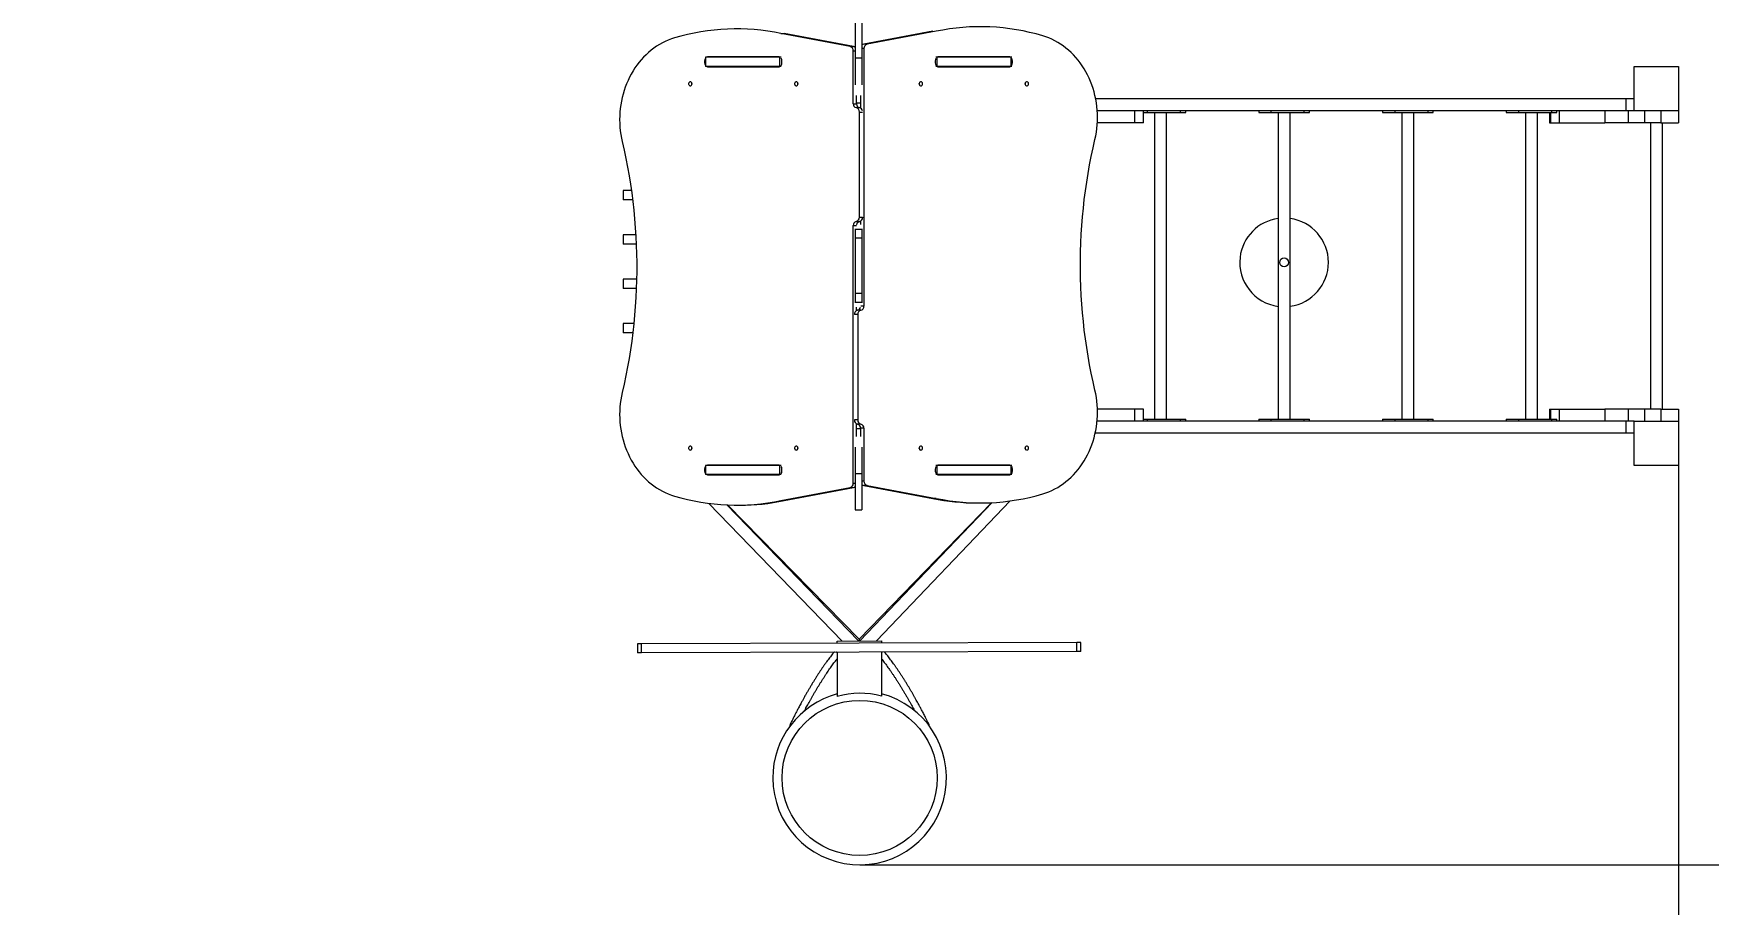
# Model space of a CAD drawing. Header units: millimetres. Extents: x -5136 to 7768, y -7241 to 6389.
# Drawn here: x 1003 to 4782, y -3226 to -1260 of the extents above; entities that cross this region are included whole.
import ezdxf

# ---------------------------------------------------------------- set-up
doc = ezdxf.new("R2010")
doc.units = ezdxf.units.MM
for name, color, linetype in [('DiKom', 7, 'Continuous'), ('DIKOM_ЗОНА', 80, 'Continuous'), ('DIKOM_ОБЪЕКТ', 7, 'Continuous'), ('DIKOM_РАЗМЕР_ЗОНА', 7, 'Continuous'), ('DIKOM_РАЗМЕР_ОБЪЕКТА', 7, 'Continuous')]:
    doc.layers.add(name, color=color, linetype=linetype)
doc.styles.add('style1', font='arial.ttf', dxfattribs={"width": 0.8})
doc.dimstyles.new('1-50', dxfattribs={"dimtxt": 300, "dimasz": 200, "dimexe": 100, "dimexo": 0, "dimgap": 100, "dimtad": 1, "dimtxsty": 'style1', "dimcen": 200, "dimclrd": 7, "dimclre": 7, "dimclrt": 7, "dimadec": 1, "dimazin": 2, "dimtfac": 1, "dimtmove": 0, "dimatfit": 2, "dimfxl": 0, "dimlwd": 25, "dimlwe": 18, "dimarcsym": 0})

# ---------------------------------------------------------------- blocks, each defined once
blk = doc.blocks.new('*D10')
at = {"layer": 'Defpoints', "color": 0, "transparency": 16777216}
for p in [(-81.5, 4889.5), (2866.8, -3136.1), (6000.7, -3136.1)]:
    blk.add_point(p, dxfattribs=at)
at = {"layer": 'DiKom', "color": 7, "lineweight": 18, "transparency": 16777216}
for p, q in [((-81.5, 4889.5), (6100.7, 4889.5)), ((2866.8, -3136.1), (6100.7, -3136.1))]:
    blk.add_line(p, q, dxfattribs=at)
at = {"layer": 'DiKom', "color": 7, "lineweight": 25, "transparency": 16777216}
blk.add_line((6000.7, 4689.5), (6000.7, -2936.1), dxfattribs=at)
at = {"layer": 'DiKom', "color": 7, "transparency": 16777216}
for points in [[(5967.4, 4689.5), (6034.1, 4689.5), (6000.7, 4889.5)], [(5967.4, -2936.1), (6034.1, -2936.1), (6000.7, -3136.1)]]:
    blk.add_solid(points, dxfattribs=at)
at = {"layer": 'DiKom', "color": 7, "transparency": 16777216, "insert": (5747.6, 1729.6), "char_height": 300, "attachment_point": 5, "rotation": 90, "style": 'style1'}
blk.add_mtext('8000', dxfattribs=at)
blk = doc.blocks.new('*D11')
at = {"layer": 'Defpoints', "color": 0, "transparency": 16777216}
for p in [(-3635.9, 3225.1), (4714.3, -2234.9), (4714.3, -5855.6)]:
    blk.add_point(p, dxfattribs=at)
at = {"layer": 'DIKOM_РАЗМЕР_ОБЪЕКТА', "color": 7, "lineweight": 18, "transparency": 16777216}
for p, q in [((-3635.9, 3225.1), (-3635.9, -5955.6)), ((4714.3, -2234.9), (4714.3, -5955.6))]:
    blk.add_line(p, q, dxfattribs=at)
at = {"layer": 'DIKOM_РАЗМЕР_ОБЪЕКТА', "color": 7, "lineweight": 25, "transparency": 16777216}
blk.add_line((-3435.9, -5855.6), (4514.3, -5855.6), dxfattribs=at)
at = {"layer": 'DIKOM_РАЗМЕР_ОБЪЕКТА', "color": 7, "transparency": 16777216}
for points in [[(-3435.9, -5822.2), (-3435.9, -5888.9), (-3635.9, -5855.6)], [(4514.3, -5822.2), (4514.3, -5888.9), (4714.3, -5855.6)]]:
    blk.add_solid(points, dxfattribs=at)
at = {"layer": 'DIKOM_РАЗМЕР_ОБЪЕКТА', "color": 7, "transparency": 16777216, "insert": (351, -5602.3), "char_height": 300, "attachment_point": 5, "style": 'style1'}
blk.add_mtext('8350', dxfattribs=at)
blk = doc.blocks.new('*D12')
at = {"layer": 'Defpoints', "color": 0, "transparency": 16777216}
for p in [(-65.5, 6388.8), (-123.5, -5013.5), (7668.1, -5013.5)]:
    blk.add_point(p, dxfattribs=at)
at = {"layer": 'DIKOM_РАЗМЕР_ЗОНА', "color": 7, "lineweight": 18, "transparency": 16777216}
for p, q in [((-65.5, 6388.8), (7768.1, 6388.8)), ((-123.5, -5013.5), (7768.1, -5013.5))]:
    blk.add_line(p, q, dxfattribs=at)
at = {"layer": 'DIKOM_РАЗМЕР_ЗОНА', "color": 7, "lineweight": 25, "transparency": 16777216}
blk.add_line((7668.1, 6188.8), (7668.1, -4813.5), dxfattribs=at)
at = {"layer": 'DIKOM_РАЗМЕР_ЗОНА', "color": 7, "transparency": 16777216}
for points in [[(7634.7, 6188.8), (7701.4, 6188.8), (7668.1, 6388.8)], [(7634.7, -4813.5), (7701.4, -4813.5), (7668.1, -5013.5)]]:
    blk.add_solid(points, dxfattribs=at)
at = {"layer": 'DIKOM_РАЗМЕР_ЗОНА', "color": 7, "transparency": 16777216, "insert": (7414.9, 1332.3), "char_height": 300, "attachment_point": 5, "rotation": 90, "style": 'style1'}
blk.add_mtext('11400', dxfattribs=at)
blk = doc.blocks.new('*D13')
at = {"layer": 'Defpoints', "color": 0, "transparency": 16777216}
for p in [(-5135.9, 3339.1), (6199.1, -1534.9), (6199.1, -7141)]:
    blk.add_point(p, dxfattribs=at)
at = {"layer": 'DIKOM_РАЗМЕР_ОБЪЕКТА', "color": 7, "lineweight": 18, "transparency": 16777216}
for p, q in [((-5135.9, 3339.1), (-5135.9, -7241)), ((6199.1, -1534.9), (6199.1, -7241))]:
    blk.add_line(p, q, dxfattribs=at)
at = {"layer": 'DIKOM_РАЗМЕР_ОБЪЕКТА', "color": 7, "lineweight": 25, "transparency": 16777216}
blk.add_line((-4935.9, -7141), (5999.1, -7141), dxfattribs=at)
at = {"layer": 'DIKOM_РАЗМЕР_ОБЪЕКТА', "color": 7, "transparency": 16777216}
for points in [[(-4935.9, -7107.7), (-4935.9, -7174.3), (-5135.9, -7141)], [(5999.1, -7107.7), (5999.1, -7174.3), (6199.1, -7141)]]:
    blk.add_solid(points, dxfattribs=at)
at = {"layer": 'DIKOM_РАЗМЕР_ОБЪЕКТА', "color": 7, "transparency": 16777216, "insert": (1341, -6887.7), "char_height": 300, "attachment_point": 5, "style": 'style1'}
blk.add_mtext('11350', dxfattribs=at)

msp = doc.modelspace()

# ---------------------------------------------------------------- linework, layer by layer
at = {"layer": 'DIKOM_ЗОНА', "color": 3, "lineweight": 15}
msp.add_lwpolyline([(-4531.344, 1643.599, -0.29957505), (-3926.767, 725.1), (-3926.767, -898.155, 0.35718554), (-2722.638, -2368.686, -0.35718554), (-1919.885, -3349.04), (-1919.885, -3511.949, 0.41272563), (-427.509, -5011.929), (1525.411, -5021.856, 0.16147487), (2123.904, -4826.769, -0.17554559), (2777.089, -4633.457, 0.23878514), (4020.729, -4094.438, -0.21350644), (4753.675, -3733.966, 0.40359769), (6199.116, -2234.958), (6199.116, -834.9, 0.30440132), (5578.229, 90.451, -0.3034451), (4957.347, 1012.3), (4955.43, 1559.977, 0.26730996), (4203.99, 2854.599, -0.25722998)], format="xyb", dxfattribs=at)
at = {"layer": 'DIKOM_ОБЪЕКТ', "color": 7, "linetype": 'Continuous', "lineweight": 15}
for p, q in [((2856.82, -1234.627), (2856.82, -1315.802)), ((2871.82, -1234.627), (2871.82, -1315.802)), ((2845.032, -1289.685), (2689.256, -1260.393)), ((2689.256, -1260.393), (2696.756, -1260.393)), ((2852.532, -1289.685), (2696.756, -1260.393)), ((3031.875, -1255.433), (2876.097, -1284.726)), ((2883.597, -1284.726), (2876.097, -1284.726)), ((3039.375, -1255.433), (2883.597, -1284.726)), ((2516.957, -1322.15), (2516.957, -1326.65)), ((2516.957, -1322.15), (2518.809, -1322.15)), ((2518.809, -1316.81), (2518.809, -1331.989)), ((2519.921, -1313.9), (2518.851, -1313.9)), ((2519.921, -1334.9), (2519.921, -1313.9)), ((2686.313, -1313.9), (2519.921, -1313.9)), ((2683.667, -1313.15), (2524.751, -1313.15)), ((2535.314, -1313.15), (2535.314, -1313.9)), ((2541.314, -1313.15), (2541.314, -1313.9)), ((2686.313, -1334.9), (2686.313, -1313.9)), ((2689.567, -1313.9), (2686.313, -1313.9)), ((2691.461, -1326.65), (2691.461, -1322.15)), ((2845.032, -1289.685), (2852.532, -1289.685)), ((2852.3, -1418.781), (2852.3, -1299.555)), ((2852.3, -1299.555), (2856.82, -1299.555)), ((2871.82, -1315.802), (2856.82, -1315.802)), ((2856.82, -1315.802), (2856.82, -1376.199)), ((2876.329, -1294.596), (2871.82, -1294.596)), ((2871.82, -1315.802), (2871.82, -1376.119)), ((2876.329, -1294.596), (2876.331, -1876.056)), ((3037.17, -1322.15), (3037.17, -1326.65)), ((3041.975, -1313.9), (3038.92, -1313.9)), ((3041.975, -1334.9), (3041.975, -1313.9)), ((3208.707, -1313.9), (3041.975, -1313.9)), ((3203.88, -1313.15), (3044.964, -1313.15)), ((3187.314, -1313.15), (3187.314, -1313.9)), ((3193.314, -1313.9), (3193.314, -1313.15)), ((3208.707, -1334.9), (3208.707, -1313.9)), ((3209.776, -1313.9), (3208.707, -1313.9)), ((3209.819, -1331.989), (3209.819, -1316.81)), ((3211.674, -1322.15), (3209.819, -1322.15)), ((3211.674, -1326.65), (3211.674, -1322.15)), ((2516.957, -1326.65), (2518.809, -1326.65)), ((2519.921, -1334.9), (2518.851, -1334.9)), ((2686.313, -1334.9), (2519.921, -1334.9)), ((2524.751, -1335.65), (2683.667, -1335.65)), ((2535.314, -1334.9), (2535.314, -1335.65)), ((2689.567, -1334.9), (2686.313, -1334.9)), ((3041.975, -1334.9), (3038.92, -1334.9)), ((3208.707, -1334.9), (3041.975, -1334.9)), ((3044.964, -1335.65), (3203.88, -1335.65)), ((3193.314, -1335.65), (3193.314, -1334.9)), ((3209.776, -1334.9), (3208.707, -1334.9)), ((3211.674, -1326.65), (3209.819, -1326.65)), ((4614.314, -1434.9), (4614.314, -1334.9)), ((4614.314, -1334.9), (4714.314, -1334.9)), ((4714.314, -1334.9), (4714.314, -1434.9)), ((2852.3, -1418.781), (2859.8, -1418.781)), ((2858.864, -1427.668), (2866.364, -1427.668)), ((2859.8, -1418.781), (2859.8, -1400.092)), ((2868.829, -1417.6), (2859.8, -1417.6)), ((2868.829, -1400.04), (2868.829, -1428.575)), ((4595.316, -1407.9), (3399.334, -1407.9)), ((3487.839, -1434.9), (3402.851, -1434.9)), ((4595.316, -1434.9), (3402.851, -1434.9)), ((3487.839, -1461.9), (3487.839, -1434.9)), ((3506.837, -1461.9), (3506.837, -1434.9)), ((3515.723, -1434.9), (3515.723, -1438.9)), ((3590.149, -1434.9), (3590.149, -1438.9)), ((3602.814, -1438.9), (3602.814, -1434.9)), ((3767.485, -1434.9), (3767.485, -1438.9)), ((3794.82, -1434.9), (3794.82, -1438.9)), ((3869.246, -1434.9), (3869.246, -1438.9)), ((3881.911, -1438.9), (3881.911, -1434.9)), ((4046.582, -1434.9), (4046.582, -1438.9)), ((4073.917, -1434.9), (4073.917, -1438.9)), ((4148.342, -1434.9), (4148.342, -1438.9)), ((4161.008, -1438.9), (4161.008, -1434.9)), ((4325.679, -1434.9), (4325.679, -1438.9)), ((4353.013, -1434.9), (4353.013, -1438.9)), ((4427.439, -1434.9), (4427.439, -1438.9)), ((4440.104, -1438.9), (4440.104, -1434.9)), ((4445.22, -1434.9), (4445.22, -1461.9)), ((4548.401, -1434.9), (4548.401, -1461.9)), ((4600.744, -1434.9), (4548.401, -1434.9)), ((4595.316, -1407.9), (4595.316, -1434.9)), ((4614.314, -1407.9), (4595.316, -1407.9)), ((4600.744, -1434.9), (4600.744, -1461.9)), ((4614.314, -1434.9), (4600.744, -1434.9)), ((4714.314, -1434.9), (4614.314, -1434.9)), ((4637.418, -1434.9), (4637.418, -1461.9)), ((4674.314, -1434.9), (4674.314, -1461.9)), ((4714.314, -1434.9), (4714.314, -1461.9)), ((2866.157, -1674.981), (2866.157, -1437.542)), ((2866.157, -1437.542), (2873.55, -1437.542)), ((3487.839, -1461.9), (3402.998, -1461.9)), ((3506.837, -1461.9), (3487.839, -1461.9)), ((3506.837, -1438.9), (3515.723, -1438.9)), ((3515.723, -1438.9), (3590.149, -1438.9)), ((3532.101, -1438.9), (3532.101, -2130.9)), ((3559.101, -2130.9), (3559.101, -1438.9)), ((3590.149, -1438.9), (3602.814, -1438.9)), ((3767.485, -1438.9), (3794.82, -1438.9)), ((3794.82, -1438.9), (3869.246, -1438.9)), ((3811.198, -1438.9), (3811.198, -2130.9)), ((3838.198, -2130.9), (3838.198, -1438.9)), ((3869.246, -1438.9), (3881.911, -1438.9)), ((4046.582, -1438.9), (4073.917, -1438.9)), ((4073.917, -1438.9), (4148.342, -1438.9)), ((4090.295, -1438.9), (4090.295, -2130.9)), ((4117.295, -2130.9), (4117.295, -1438.9)), ((4148.342, -1438.9), (4161.008, -1438.9)), ((4325.679, -1438.9), (4353.013, -1438.9)), ((4353.013, -1438.9), (4427.439, -1438.9)), ((4369.391, -1438.9), (4369.391, -2130.9)), ((4396.391, -2130.9), (4396.391, -1438.9)), ((4423.294, -1438.9), (4423.294, -1461.9)), ((4423.294, -1461.9), (4425.604, -1461.9)), ((4425.604, -1438.9), (4425.604, -1461.9)), ((4425.604, -1461.9), (4445.22, -1461.9)), ((4427.439, -1438.9), (4440.104, -1438.9)), ((4445.22, -1461.9), (4548.401, -1461.9)), ((4600.744, -1461.9), (4548.401, -1461.9)), ((4637.418, -1461.9), (4600.744, -1461.9)), ((4674.314, -1461.9), (4637.418, -1461.9)), ((4650.814, -1461.9), (4650.814, -2107.9)), ((4674.314, -1461.9), (4714.314, -1461.9)), ((4677.814, -2107.9), (4677.814, -1461.9)), ((2333.314, -1614.9), (2333.314, -1635.9)), ((2351.72, -1614.9), (2333.314, -1614.9)), ((2354.479, -1635.9), (2333.314, -1635.9)), ((2852.302, -2275.203), (2852.3, -1693.743)), ((2852.3, -1693.743), (2859.379, -1693.743)), ((2858.864, -1684.856), (2866.364, -1684.856)), ((2868.83, -1685.37), (2864.737, -1685.37)), ((2866.157, -1674.981), (2873.551, -1674.981)), ((2868.83, -1683.948), (2868.83, -1691.622)), ((2333.314, -1714.9), (2333.314, -1735.9)), ((2361.615, -1714.9), (2333.314, -1714.9)), ((2362.66, -1735.9), (2333.314, -1735.9)), ((2856.82, -1701.343), (2856.82, -1702.459)), ((2871.82, -1702.459), (2856.82, -1702.459)), ((2856.82, -1702.459), (2856.82, -1722.503)), ((2871.82, -1722.503), (2856.82, -1722.503)), ((2856.82, -1722.503), (2856.82, -1847.296)), ((2871.82, -1701.37), (2871.82, -1702.459)), ((2871.82, -1702.459), (2871.82, -1722.503)), ((2871.82, -1722.503), (2871.82, -1847.296)), ((2333.314, -1814.9), (2333.314, -1835.9)), ((2363.419, -1814.9), (2333.314, -1814.9)), ((2362.779, -1835.9), (2333.314, -1835.9)), ((2871.82, -1847.296), (2856.82, -1847.296)), ((2856.82, -1847.296), (2856.82, -1867.34)), ((2871.82, -1847.296), (2871.82, -1867.34)), ((2871.82, -1867.34), (2856.82, -1867.34)), ((2856.82, -1867.34), (2856.82, -1868.454)), ((2859.801, -1885.851), (2859.801, -1878.196)), ((2863.894, -1884.43), (2859.801, -1884.43)), ((2869.767, -1884.944), (2862.267, -1884.944)), ((2876.331, -1876.056), (2869.249, -1876.056)), ((2871.82, -1867.34), (2871.82, -1868.431)), ((2333.314, -1914.9), (2333.314, -1935.9)), ((2357.181, -1914.9), (2333.314, -1914.9)), ((2862.474, -1894.818), (2855.077, -1894.818)), ((2862.474, -1894.818), (2862.474, -2132.257)), ((2354.838, -1935.9), (2333.314, -1935.9)), ((3487.839, -2107.9), (3403.22, -2107.9)), ((3487.839, -2134.9), (3487.839, -2107.9)), ((3506.837, -2107.9), (3487.839, -2107.9)), ((3506.837, -2134.9), (3506.837, -2107.9)), ((4423.294, -2107.9), (4423.294, -2130.9)), ((4423.294, -2107.9), (4425.604, -2107.9)), ((4425.604, -2107.9), (4445.22, -2107.9)), ((4425.604, -2107.9), (4425.604, -2130.9)), ((4445.22, -2107.9), (4445.22, -2134.9)), ((4445.22, -2107.9), (4548.401, -2107.9)), ((4548.401, -2107.9), (4548.401, -2134.9)), ((4600.744, -2107.9), (4548.401, -2107.9)), ((4600.744, -2107.9), (4600.744, -2134.9)), ((4637.418, -2107.9), (4600.744, -2107.9)), ((4637.418, -2107.9), (4637.418, -2134.9)), ((4674.314, -2107.9), (4637.418, -2107.9)), ((4674.314, -2107.9), (4674.314, -2134.9)), ((4674.314, -2107.9), (4714.314, -2107.9)), ((4714.314, -2107.9), (4714.314, -2134.9)), ((2862.474, -2132.257), (2855.077, -2132.257)), ((2859.802, -2169.715), (2859.802, -2141.224)), ((2868.831, -2152.199), (2859.802, -2152.199)), ((2869.767, -2142.132), (2862.267, -2142.132)), ((2876.331, -2151.019), (2868.831, -2151.019)), ((2868.831, -2151.019), (2868.831, -2169.752)), ((2876.331, -2151.019), (2876.331, -2270.244)), ((3487.839, -2134.9), (3402.461, -2134.9)), ((4595.316, -2134.9), (3402.461, -2134.9)), ((3506.837, -2130.9), (3515.723, -2130.9)), ((3515.723, -2130.9), (3515.723, -2134.9)), ((3515.723, -2130.9), (3590.149, -2130.9)), ((3590.149, -2130.9), (3590.149, -2134.9)), ((3590.149, -2130.9), (3602.814, -2130.9)), ((3602.814, -2134.9), (3602.814, -2130.9)), ((3767.485, -2130.9), (3767.485, -2134.9)), ((3767.485, -2130.9), (3794.82, -2130.9)), ((3794.82, -2130.9), (3794.82, -2134.9)), ((3794.82, -2130.9), (3869.246, -2130.9)), ((3869.246, -2130.9), (3869.246, -2134.9)), ((3869.246, -2130.9), (3881.911, -2130.9)), ((3881.911, -2134.9), (3881.911, -2130.9)), ((4046.582, -2130.9), (4046.582, -2134.9)), ((4046.582, -2130.9), (4073.917, -2130.9)), ((4073.917, -2130.9), (4073.917, -2134.9)), ((4073.917, -2130.9), (4148.342, -2130.9)), ((4148.342, -2130.9), (4148.342, -2134.9)), ((4148.342, -2130.9), (4161.008, -2130.9)), ((4161.008, -2134.9), (4161.008, -2130.9)), ((4325.679, -2130.9), (4325.679, -2134.9)), ((4325.679, -2130.9), (4353.013, -2130.9)), ((4353.013, -2130.9), (4353.013, -2134.9)), ((4353.013, -2130.9), (4427.439, -2130.9)), ((4427.439, -2130.9), (4427.439, -2134.9)), ((4427.439, -2130.9), (4440.104, -2130.9)), ((4440.104, -2134.9), (4440.104, -2130.9)), ((4600.744, -2134.9), (4548.401, -2134.9)), ((4595.316, -2134.9), (4595.316, -2161.9)), ((4614.314, -2134.9), (4600.744, -2134.9)), ((4614.314, -2234.9), (4614.314, -2134.9)), ((4614.314, -2134.9), (4714.314, -2134.9)), ((4714.314, -2134.9), (4714.314, -2234.9)), ((4595.316, -2161.9), (3398.307, -2161.9)), ((4614.314, -2161.9), (4595.316, -2161.9)), ((2856.82, -2193.613), (2856.82, -2253.997)), ((2871.82, -2193.667), (2871.82, -2253.997)), ((2516.957, -2243.15), (2516.957, -2247.65)), ((2516.957, -2243.15), (2518.809, -2243.15)), ((2516.957, -2247.65), (2518.809, -2247.65)), ((2518.809, -2237.81), (2518.809, -2252.989)), ((2519.921, -2234.9), (2518.851, -2234.9)), ((2519.921, -2255.9), (2518.851, -2255.9)), ((2519.921, -2255.9), (2519.921, -2234.9)), ((2686.313, -2234.9), (2519.921, -2234.9)), ((2686.313, -2255.9), (2519.921, -2255.9)), ((2683.667, -2234.15), (2524.751, -2234.15)), ((2524.751, -2256.65), (2683.667, -2256.65)), ((2686.313, -2255.9), (2686.313, -2234.9)), ((2689.567, -2234.9), (2686.313, -2234.9)), ((2689.567, -2255.9), (2686.313, -2255.9)), ((2691.461, -2247.65), (2691.461, -2243.15)), ((2871.82, -2253.997), (2856.82, -2253.997)), ((2856.82, -2253.997), (2856.82, -2335.172)), ((2871.82, -2253.997), (2871.82, -2335.172)), ((3037.17, -2243.15), (3037.17, -2247.65)), ((3041.975, -2234.9), (3038.92, -2234.9)), ((3041.975, -2255.9), (3038.92, -2255.9)), ((3041.975, -2255.9), (3041.975, -2234.9)), ((3208.707, -2234.9), (3041.975, -2234.9)), ((3208.707, -2255.9), (3041.975, -2255.9)), ((3203.88, -2234.15), (3044.964, -2234.15)), ((3044.964, -2256.65), (3203.88, -2256.65)), ((3208.707, -2255.9), (3208.707, -2234.9)), ((3209.776, -2234.9), (3208.707, -2234.9)), ((3209.776, -2255.9), (3208.707, -2255.9)), ((3209.819, -2252.989), (3209.819, -2237.81)), ((3211.674, -2243.15), (3209.819, -2243.15)), ((3211.674, -2247.65), (3209.819, -2247.65)), ((3211.674, -2247.65), (3211.674, -2243.15)), ((4714.314, -2234.9), (4614.314, -2234.9)), ((2689.256, -2314.366), (2845.034, -2285.073)), ((2696.756, -2314.366), (2852.534, -2285.073)), ((2845.034, -2285.073), (2852.534, -2285.073)), ((2852.302, -2275.203), (2856.82, -2275.203)), ((2876.331, -2270.244), (2871.82, -2270.244)), ((2883.599, -2280.114), (2876.099, -2280.114)), ((2876.099, -2280.114), (3031.875, -2309.407)), ((2883.599, -2280.114), (3039.375, -2309.407)), ((2526.484, -2320.687), (2827.128, -2631.261)), ((2864.455, -2631.145), (2567.361, -2324.238)), ((2865.78, -2627.261), (2568.641, -2324.293)), ((2589.142, -2324.724), (2596.642, -2324.724)), ((2689.256, -2314.366), (2696.756, -2314.366)), ((2856.82, -2335.172), (2871.82, -2335.172)), ((3164.242, -2319.136), (2865.78, -2627.261)), ((3165.481, -2319.072), (2867.128, -2631.137)), ((2904.455, -2631.021), (3206.444, -2315.152)), ((3039.375, -2309.407), (3031.875, -2309.407)), ((3131.989, -2319.765), (3139.489, -2319.765)), ((2374.765, -2637.667), (2365.81, -2637.694)), ((2365.81, -2637.694), (2365.872, -2657.694)), ((3356.85, -2634.615), (2374.765, -2637.667)), ((2374.827, -2657.667), (2374.765, -2637.667)), ((2815.792, -2631.296), (2915.791, -2630.985)), ((2815.807, -2636.296), (2815.792, -2631.296)), ((2865.78, -2627.261), (2865.792, -2631.141)), ((2915.791, -2630.985), (2915.807, -2635.985)), ((3365.805, -2634.587), (3356.85, -2634.615)), ((3356.912, -2654.615), (3356.85, -2634.615)), ((3365.867, -2654.587), (3365.805, -2634.587)), ((2374.827, -2657.667), (2365.872, -2657.694)), ((3356.912, -2654.615), (2374.827, -2657.667)), ((2815.87, -2656.296), (2816.18, -2756.295)), ((2915.869, -2655.985), (2916.18, -2755.985)), ((3365.867, -2654.587), (3356.912, -2654.615)), ((2816.194, -2756.295), (2816.18, -2756.295)), ((2916.18, -2755.985), (2916.167, -2755.985))]:
    msp.add_line(p, q, dxfattribs=at)
at = {"layer": 'DIKOM_ОБЪЕКТ', "color": 7, "linetype": 'Continuous', "lineweight": 15, "flags": 128}
for points in [[(2448.837, -1270.54), (2441.867, -1272.8), (2434.989, -1275.412), (2428.218, -1278.371), (2421.566, -1281.672), (2415.046, -1285.307), (2408.671, -1289.269), (2402.453, -1293.552), (2396.405, -1298.146), (2390.537, -1303.043), (2384.861, -1308.233), (2379.389, -1313.707), (2374.13, -1319.453), (2369.095, -1325.461), (2364.295, -1331.719), (2359.737, -1338.214), (2355.431, -1344.935), (2351.385, -1351.868), (2347.607, -1359), (2344.105, -1366.316), (2340.885, -1373.804), (2337.953, -1381.448), (2335.315, -1389.233), (2332.977, -1397.145), (2330.942, -1405.168), (2329.214, -1413.287), (2327.798, -1421.485), (2326.695, -1429.748), (2325.908, -1438.058), (2325.439, -1446.4), (2325.287, -1454.759), (2325.455, -1463.116), (2325.94, -1471.458), (2326.743, -1479.766), (2327.862, -1488.026), (2329.294, -1496.221), (2331.037, -1504.335)], [(3397.594, -1499.375), (3399.337, -1491.261), (3400.769, -1483.066), (3401.888, -1474.807), (3402.69, -1466.498), (3403.176, -1458.157), (3403.343, -1449.799), (3403.192, -1441.441), (3402.722, -1433.098), (3401.936, -1424.788), (3400.833, -1416.525), (3399.416, -1408.327), (3397.689, -1400.208), (3395.654, -1392.185), (3393.315, -1384.274), (3390.678, -1376.488), (3387.746, -1368.844), (3384.526, -1361.357), (3381.023, -1354.04), (3377.245, -1346.908), (3373.2, -1339.975), (3368.894, -1333.255), (3364.336, -1326.759), (3359.535, -1320.501), (3354.501, -1314.494), (3349.242, -1308.747), (3343.77, -1303.274), (3338.094, -1298.083), (3332.226, -1293.186), (3326.177, -1288.592), (3319.959, -1284.31), (3313.584, -1280.347), (3307.065, -1276.712), (3300.413, -1273.412), (3293.641, -1270.453), (3286.764, -1267.84), (3279.794, -1265.58)], [(2484.697, -1369.5), (2483.624, -1369.678), (2482.637, -1370.198), (2481.817, -1371.018), (2481.231, -1372.072), (2480.926, -1373.273), (2480.926, -1374.526), (2481.231, -1375.727), (2481.817, -1376.781), (2482.637, -1377.601), (2483.624, -1378.121), (2484.697, -1378.3), (2485.771, -1378.121), (2486.757, -1377.601), (2487.577, -1376.781), (2488.163, -1375.727), (2488.469, -1374.526), (2488.469, -1373.273), (2488.163, -1372.072), (2487.577, -1371.018), (2486.757, -1370.198), (2485.771, -1369.678), (2484.697, -1369.5)], [(2723.72, -1369.5), (2722.647, -1369.678), (2721.66, -1370.198), (2720.84, -1371.018), (2720.254, -1372.072), (2719.949, -1373.273), (2719.949, -1374.526), (2720.254, -1375.727), (2720.84, -1376.781), (2721.66, -1377.601), (2722.647, -1378.121), (2723.72, -1378.3), (2724.794, -1378.121), (2725.78, -1377.601), (2726.6, -1376.781), (2727.186, -1375.727), (2727.492, -1374.526), (2727.492, -1373.273), (2727.186, -1372.072), (2726.6, -1371.018), (2725.78, -1370.198), (2724.794, -1369.678), (2723.72, -1369.5)], [(3004.911, -1378.3), (3005.984, -1378.121), (3006.971, -1377.601), (3007.79, -1376.781), (3008.377, -1375.727), (3008.682, -1374.526), (3008.682, -1373.273), (3008.377, -1372.072), (3007.79, -1371.018), (3006.971, -1370.198), (3005.984, -1369.678), (3004.911, -1369.5), (3003.837, -1369.678), (3002.85, -1370.198), (3002.031, -1371.018), (3001.444, -1372.072), (3001.139, -1373.273), (3001.139, -1374.526), (3001.444, -1375.727), (3002.031, -1376.781), (3002.85, -1377.601), (3003.837, -1378.121), (3004.911, -1378.3)], [(3243.933, -1378.3), (3245.007, -1378.121), (3245.994, -1377.601), (3246.813, -1376.781), (3247.4, -1375.727), (3247.705, -1374.526), (3247.705, -1373.273), (3247.4, -1372.072), (3246.813, -1371.018), (3245.994, -1370.198), (3245.007, -1369.678), (3243.933, -1369.5), (3242.86, -1369.678), (3241.873, -1370.198), (3241.054, -1371.018), (3240.467, -1372.072), (3240.162, -1373.273), (3240.162, -1374.526), (3240.467, -1375.727), (3241.054, -1376.781), (3241.873, -1377.601), (3242.86, -1378.121), (3243.933, -1378.3)], [(2331.037, -1504.335), (2335.367, -1523.442), (2339.395, -1542.637), (2343.118, -1561.914), (2346.535, -1581.267), (2349.645, -1600.688), (2352.447, -1620.172), (2354.941, -1639.711), (2357.124, -1659.301), (2358.997, -1678.932), (2360.558, -1698.601), (2361.808, -1718.298), (2362.746, -1738.019), (2363.371, -1757.757), (2363.684, -1777.504), (2363.684, -1797.255), (2363.371, -1817.002), (2362.746, -1836.739), (2361.808, -1856.46), (2360.558, -1876.158), (2358.997, -1895.826), (2357.124, -1915.458), (2354.941, -1935.047), (2352.447, -1954.587), (2349.645, -1974.071), (2346.535, -1993.492), (2343.118, -2012.845), (2339.395, -2032.122), (2335.367, -2051.317), (2331.037, -2070.424)], [(3397.594, -2065.464), (3393.263, -2046.357), (3389.236, -2027.162), (3385.513, -2007.885), (3382.095, -1988.533), (3378.985, -1969.111), (3376.183, -1949.627), (3373.69, -1930.088), (3371.507, -1910.499), (3369.634, -1890.867), (3368.073, -1871.199), (3366.823, -1851.501), (3365.885, -1831.78), (3365.259, -1812.042), (3364.947, -1792.295), (3364.947, -1772.544), (3365.259, -1752.797), (3365.885, -1733.06), (3366.823, -1713.339), (3368.073, -1693.641), (3369.634, -1673.973), (3371.507, -1654.341), (3373.69, -1634.752), (3376.183, -1615.212), (3378.985, -1595.728), (3382.095, -1576.307), (3385.513, -1556.955), (3389.236, -1537.677), (3393.263, -1518.482), (3397.594, -1499.375)], [(2331.037, -2070.424), (2329.294, -2078.538), (2327.862, -2086.733), (2326.743, -2094.993), (2325.94, -2103.301), (2325.455, -2111.642), (2325.287, -2120), (2325.439, -2128.358), (2325.908, -2136.701), (2326.695, -2145.011), (2327.798, -2153.274), (2329.214, -2161.472), (2330.942, -2169.591), (2332.977, -2177.614), (2335.315, -2185.526), (2337.953, -2193.311), (2340.885, -2200.955), (2344.105, -2208.442), (2347.607, -2215.759), (2351.385, -2222.891), (2355.431, -2229.824), (2359.737, -2236.545), (2364.295, -2243.04), (2369.095, -2249.298), (2374.13, -2255.306), (2379.389, -2261.052), (2384.861, -2266.526), (2390.537, -2271.716), (2396.405, -2276.613), (2402.453, -2281.207), (2408.671, -2285.49), (2415.046, -2289.452), (2421.566, -2293.087), (2428.218, -2296.387), (2434.989, -2299.346), (2441.867, -2301.959), (2448.837, -2304.219)], [(3279.794, -2299.26), (3286.764, -2296.999), (3293.641, -2294.387), (3300.413, -2291.428), (3307.065, -2288.127), (3313.584, -2284.493), (3319.959, -2280.53), (3326.177, -2276.248), (3332.226, -2271.653), (3338.094, -2266.756), (3343.77, -2261.566), (3349.242, -2256.092), (3354.501, -2250.346), (3359.535, -2244.338), (3364.336, -2238.081), (3368.894, -2231.585), (3373.2, -2224.864), (3377.245, -2217.931), (3381.023, -2210.8), (3384.526, -2203.483), (3387.746, -2195.995), (3390.678, -2188.351), (3393.315, -2180.566), (3395.654, -2172.654), (3397.689, -2164.631), (3399.416, -2156.513), (3400.833, -2148.314), (3401.936, -2140.052), (3402.722, -2131.741), (3403.192, -2123.399), (3403.343, -2115.041), (3403.176, -2106.683), (3402.69, -2098.342), (3401.888, -2090.033), (3400.769, -2081.773), (3399.337, -2073.579), (3397.594, -2065.464)], [(2484.697, -2191.5), (2483.624, -2191.678), (2482.637, -2192.198), (2481.817, -2193.018), (2481.231, -2194.072), (2480.926, -2195.273), (2480.926, -2196.526), (2481.231, -2197.727), (2481.817, -2198.781), (2482.637, -2199.601), (2483.624, -2200.121), (2484.697, -2200.3), (2485.771, -2200.121), (2486.757, -2199.601), (2487.577, -2198.781), (2488.163, -2197.727), (2488.469, -2196.526), (2488.469, -2195.273), (2488.163, -2194.072), (2487.577, -2193.018), (2486.757, -2192.198), (2485.771, -2191.678), (2484.697, -2191.5)], [(2723.72, -2191.5), (2722.647, -2191.678), (2721.66, -2192.198), (2720.84, -2193.018), (2720.254, -2194.072), (2719.949, -2195.273), (2719.949, -2196.526), (2720.254, -2197.727), (2720.84, -2198.781), (2721.66, -2199.601), (2722.647, -2200.121), (2723.72, -2200.3), (2724.794, -2200.121), (2725.78, -2199.601), (2726.6, -2198.781), (2727.186, -2197.727), (2727.492, -2196.526), (2727.492, -2195.273), (2727.186, -2194.072), (2726.6, -2193.018), (2725.78, -2192.198), (2724.794, -2191.678), (2723.72, -2191.5)], [(3004.911, -2200.3), (3005.984, -2200.121), (3006.971, -2199.601), (3007.79, -2198.781), (3008.377, -2197.727), (3008.682, -2196.526), (3008.682, -2195.273), (3008.377, -2194.072), (3007.79, -2193.018), (3006.971, -2192.198), (3005.984, -2191.678), (3004.911, -2191.5), (3003.837, -2191.678), (3002.85, -2192.198), (3002.031, -2193.018), (3001.444, -2194.072), (3001.139, -2195.273), (3001.139, -2196.526), (3001.444, -2197.727), (3002.031, -2198.781), (3002.85, -2199.601), (3003.837, -2200.121), (3004.911, -2200.3)], [(3243.933, -2200.3), (3245.007, -2200.121), (3245.994, -2199.601), (3246.813, -2198.781), (3247.4, -2197.727), (3247.705, -2196.526), (3247.705, -2195.273), (3247.4, -2194.072), (3246.813, -2193.018), (3245.994, -2192.198), (3245.007, -2191.678), (3243.933, -2191.5), (3242.86, -2191.678), (3241.873, -2192.198), (3241.054, -2193.018), (3240.467, -2194.072), (3240.162, -2195.273), (3240.162, -2196.526), (3240.467, -2197.727), (3241.054, -2198.781), (3241.873, -2199.601), (3242.86, -2200.121), (3243.933, -2200.3)]]:
    msp.add_lwpolyline(points, dxfattribs=at)
at = {"layer": 'DIKOM_ОБЪЕКТ', "color": 7, "linetype": 'Continuous', "lineweight": 15}
for centre, radius in [((3824.432, -1776.936), 10), ((2866.752, -2940.139), 175)]:
    msp.add_circle(centre, radius, dxfattribs=at)
for centre, radius, start, end in [((3139.543, -1735.365), 490.273, 73.377355, 101.78907), ((2589.088, -1740.325), 490.274, 78.210937, 106.622636), ((2877.726, -1292.856), 8.292, 101.330118, 135.420329), ((2885.996, -1294.104), 9.68, 104.350391, 182.913933), ((2526.773, -1322.066), 9.816, 143.807163, 180.490066), ((2524.779, -1320.11), 6.96, 90.230579, 116.844487), ((2532.279, -1320.11), 6.96, 90.230579, 116.844487), ((2683.639, -1320.11), 6.96, 63.155513, 89.769421), ((2681.645, -1322.066), 9.816, 359.509934, 36.192837), ((2842.633, -1299.063), 9.68, 357.086283, 75.649648), ((2850.902, -1297.817), 8.293, 44.478468, 78.667504), ((3047.014, -1322.071), 9.845, 145.308498, 180.459447), ((3044.992, -1320.11), 6.96, 90.230581, 116.844502), ((3196.352, -1320.11), 6.96, 63.155498, 89.769419), ((3203.852, -1320.11), 6.96, 63.155498, 89.769419), ((3201.859, -1322.065), 9.816, 359.509115, 36.232388), ((2526.773, -1326.734), 9.816, 179.509934, 216.192837), ((2524.779, -1328.69), 6.96, 243.155513, 269.769421), ((2532.279, -1328.69), 6.96, 243.155513, 269.769421), ((2683.639, -1328.69), 6.96, 270.230579, 296.844487), ((2681.645, -1326.734), 9.816, 323.807163, 0.490066), ((3047.014, -1326.729), 9.845, 179.540553, 214.691502), ((3044.992, -1328.69), 6.96, 243.155498, 269.769419), ((3196.352, -1328.69), 6.96, 270.230581, 296.844502), ((3203.852, -1328.69), 6.96, 270.230581, 296.844502), ((3201.859, -1326.734), 9.816, 323.767612, 0.490885), ((2493.451, -1373.9), 5.064, 171.128181, 188.871819), ((2732.474, -1373.9), 5.064, 171.128181, 188.871819), ((2996.157, -1373.9), 5.064, 351.128852, 8.871148), ((3235.18, -1373.9), 5.064, 351.128852, 8.871148), ((2860.996, -1419.225), 8.707, 177.071064, 255.824301), ((2856.495, -1437.048), 9.675, 357.071064, 75.824301), ((2868.496, -1419.225), 8.707, 177.071064, 255.824301), ((2864.329, -1436.62), 9.18, 11.09487, 77.192898), ((2860.996, -1693.298), 8.707, 104.175831, 182.929132), ((2856.495, -1675.475), 9.675, 284.175813, 2.928926), ((2868.23, -1692.979), 8.335, 102.93591, 172.648759), ((2863.995, -1675.475), 9.675, 284.175813, 2.928926), ((3824.432, -1776.936), 100, 97.60485, 173.485663), ((3824.432, -1776.936), 100, 277.912446, 82.087554), ((3824.432, -1776.936), 100, 173.485663, 262.39515), ((2864.636, -1894.324), 9.675, 104.175836, 182.928937), ((2860.4, -1876.818), 8.337, 282.938781, 352.733028), ((2872.136, -1894.324), 9.675, 104.175836, 182.928937), ((2867.635, -1876.501), 8.707, 284.175853, 2.929143), ((2864.636, -2132.751), 9.675, 177.071053, 255.824279), ((2860.135, -2150.574), 8.707, 357.071053, 75.824279), ((2872.136, -2132.751), 9.675, 177.071053, 255.824279), ((2867.635, -2150.574), 8.707, 357.071053, 75.824279), ((2493.451, -2195.9), 5.064, 171.128181, 188.871819), ((2732.474, -2195.9), 5.064, 171.128181, 188.871819), ((2996.157, -2195.9), 5.064, 351.128852, 8.871148), ((3235.18, -2195.9), 5.064, 351.128852, 8.871148), ((2526.773, -2243.066), 9.816, 143.807163, 180.490066), ((2526.773, -2247.734), 9.816, 179.509934, 216.192837), ((2524.779, -2241.11), 6.96, 90.230579, 116.844487), ((2524.779, -2249.69), 6.96, 243.155513, 269.769421), ((2532.279, -2241.11), 6.96, 90.230579, 116.844487), ((2532.279, -2249.69), 6.96, 243.155513, 269.769421), ((2683.639, -2241.11), 6.96, 63.155513, 89.769421), ((2683.639, -2249.69), 6.96, 270.230579, 296.844487), ((2681.645, -2243.066), 9.816, 359.509934, 36.192837), ((2681.645, -2247.734), 9.816, 323.807163, 0.490066), ((3047.014, -2243.071), 9.845, 145.308498, 180.459447), ((3047.014, -2247.729), 9.845, 179.540553, 214.691502), ((3044.992, -2241.11), 6.96, 90.230581, 116.844502), ((3044.992, -2249.69), 6.96, 243.155498, 269.769419), ((3196.352, -2241.11), 6.96, 63.155498, 89.769419), ((3196.352, -2249.69), 6.96, 270.230581, 296.844502), ((3203.852, -2241.11), 6.96, 63.155498, 89.769419), ((3203.852, -2249.69), 6.96, 270.230581, 296.844502), ((3201.859, -2243.065), 9.816, 359.509115, 36.232388), ((3201.859, -2247.734), 9.816, 323.767612, 0.490885), ((2589.088, -1834.434), 490.274, 253.377364, 281.789063), ((2842.635, -2275.695), 9.68, 284.350369, 2.913922), ((2850.905, -2276.942), 8.293, 281.332044, 315.502312), ((2877.728, -2271.984), 8.292, 224.560471, 258.669431), ((2885.998, -2270.736), 9.68, 177.086273, 255.649626), ((3139.543, -1829.475), 490.273, 258.21093, 286.622645), ((2596.545, -1834.787), 489.938, 270.011351, 281.802457), ((3132.086, -1829.828), 489.937, 258.197536, 269.988649), ((2866.752, -2940.139), 196, 104.957681, 180.178049), ((2866.752, -2940.139), 196, 180.178049, 75.398417), ((2866.717, -2929.059), 180, 74.054824, 106.301274)]:
    msp.add_arc(centre, radius, start, end, dxfattribs=at)
for points, knots in [([(2807.823, -2657.683), (2807.1, -2658.566), (2805.298, -2660.767), (2802.347, -2664.513), (2798.985, -2668.883), (2795.571, -2673.442), (2792.112, -2678.173), (2788.611, -2683.075), (2785.073, -2688.138), (2781.503, -2693.357), (2777.904, -2698.724), (2774.283, -2704.232), (2770.645, -2709.871), (2766.994, -2715.633), (2763.337, -2721.509), (2759.68, -2727.488), (2756.03, -2733.558), (2752.394, -2739.705), (2748.784, -2745.91), (2745.214, -2752.146), (2741.709, -2758.365), (2738.328, -2764.459), (2735.219, -2770.147), (2732.541, -2775.111), (2730.107, -2779.674), (2727.951, -2783.756), (2726.513, -2786.512), (2725.891, -2787.706)], [0, 0, 0, 0, 0.029262813, 0.072975321, 0.116634454, 0.160246479, 0.203816084, 0.247346577, 0.29084, 0.334297162, 0.377717583, 0.421099329, 0.464438684, 0.507729605, 0.550962785, 0.594124077, 0.637191706, 0.680131129, 0.722884833, 0.765350258, 0.807325853, 0.848355194, 0.887140881, 0.920121097, 0.946221303, 0.976715858, 1, 1, 1, 1]), ([(2742.202, -2788.905), (2742.426, -2788.476), (2743.156, -2787.083), (2744.744, -2784.105), (2746.992, -2779.909), (2749.697, -2774.927), (2752.559, -2769.72), (2755.579, -2764.302), (2758.711, -2758.758), (2761.933, -2753.139), (2765.221, -2747.487), (2768.561, -2741.834), (2771.938, -2736.206), (2775.34, -2730.626), (2778.757, -2725.113), (2782.179, -2719.684), (2785.598, -2714.353), (2789.005, -2709.133), (2792.394, -2704.038), (2795.756, -2699.077), (2799.084, -2694.263), (2802.373, -2689.603), (2805.615, -2685.107), (2808.806, -2680.781), (2811.934, -2676.647), (2814.305, -2673.569), (2815.611, -2671.932), (2815.917, -2671.548)], [0, 0, 0, 0, 0.00930759, 0.03025979, 0.0649797, 0.10106092, 0.13977018, 0.1801488, 0.22180589, 0.26442886, 0.30779456, 0.35173674, 0.39612898, 0.44087293, 0.48589042, 0.53111797, 0.57650299, 0.62200097, 0.66757344, 0.71318644, 0.75880929, 0.80441371, 0.84997298, 0.89546131, 0.9408533, 0.98612336, 1, 1, 1, 1]), ([(2810.075, -2656.314), (2809.72, -2656.399), (2808.787, -2656.622), (2808.211, -2657.295), (2807.854, -2657.713)], [0, 0, 0, 0, 0.38017084, 1, 1, 1, 1]), ([(2815.872, -2657.184), (2815.742, -2657.107), (2815.037, -2656.689), (2814.279, -2656.476), (2813.661, -2656.303)], [0, 0, 0, 0, 0.18504132, 1, 1, 1, 1]), ([(2918.196, -2655.978), (2917.783, -2656.071), (2917.132, -2656.217), (2916.34, -2656.573), (2916, -2656.826), (2915.872, -2656.922)], [0, 0, 0, 0, 0.51833295, 0.81780741, 1, 1, 1, 1]), ([(2915.916, -2671.241), (2916.422, -2671.869), (2917.976, -2673.799), (2920.653, -2677.242), (2923.936, -2681.555), (2927.285, -2686.066), (2930.687, -2690.754), (2934.139, -2695.617), (2937.634, -2700.645), (2941.166, -2705.83), (2944.73, -2711.163), (2948.319, -2716.637), (2951.928, -2722.241), (2955.55, -2727.965), (2959.178, -2733.8), (2962.804, -2739.731), (2966.421, -2745.746), (2970.018, -2751.826), (2973.581, -2757.946), (2977.086, -2764.062), (2980.483, -2770.081), (2983.653, -2775.783), (2986.379, -2780.753), (2988.607, -2784.859), (2989.884, -2787.242), (2990.466, -2788.328)], [0, 0, 0, 0, 0.02264005, 0.06954171, 0.11652823, 0.16358565, 0.21070155, 0.25786459, 0.30506414, 0.35228987, 0.39953128, 0.44677716, 0.4940148, 0.54122892, 0.58839995, 0.63550109, 0.68249313, 0.72931438, 0.77585923, 0.82192704, 0.86707884, 0.91012532, 0.94805986, 0.97632799, 1, 1, 1, 1]), ([(2923.85, -2657.384), (2923.649, -2657.102), (2923.158, -2656.411), (2922.288, -2656.132), (2921.774, -2655.967)], [0, 0, 0, 0, 0.40917146, 1, 1, 1, 1]), ([(3006.663, -2786.834), (3005.409, -2784.471), (3003.637, -2781.133), (3000.977, -2776.202), (2998.671, -2771.965), (2995.898, -2766.932), (2992.963, -2761.672), (2989.867, -2756.196), (2986.655, -2750.592), (2983.35, -2744.911), (2979.976, -2739.192), (2976.547, -2733.47), (2973.078, -2727.77), (2969.58, -2722.113), (2966.065, -2716.519), (2962.54, -2711.004), (2959.015, -2705.581), (2955.496, -2700.265), (2951.992, -2695.066), (2948.508, -2689.996), (2945.05, -2685.063), (2941.626, -2680.277), (2938.239, -2675.646), (2934.896, -2671.177), (2931.6, -2666.874), (2928.361, -2662.758), (2925.8, -2659.571), (2924.342, -2657.823), (2923.924, -2657.322)], [0, 0, 0, 0, 0.04626235, 0.06535825, 0.09700342, 0.12989105, 0.16517736, 0.20199025, 0.23997544, 0.27885016, 0.31841333, 0.35851597, 0.39904556, 0.43991543, 0.48105757, 0.52241771, 0.56395186, 0.60562387, 0.64740363, 0.68926574, 0.73118862, 0.7731537, 0.81514496, 0.85714849, 0.89915226, 0.94114594, 0.98312082, 1, 1, 1, 1]), ([(2725.891, -2787.706), (2724.661, -2790.081), (2722.923, -2793.437), (2720.382, -2798.43), (2718.209, -2802.737), (2715.647, -2807.881), (2712.993, -2813.286), (2710.826, -2817.747), (2709.571, -2820.383), (2709.215, -2821.131)], [0, 0, 0, 0, 0.21359356, 0.30175944, 0.44786536, 0.59970774, 0.76262484, 0.93259019, 1, 1, 1, 1]), ([(3023.545, -2820.154), (3022.952, -2818.931), (3021.342, -2815.61), (3018.704, -2810.286), (3015.797, -2804.494), (3013.238, -2799.468), (3010.87, -2794.871), (3008.739, -2790.775), (3007.29, -2788.025), (3006.663, -2786.834)], [0, 0, 0, 0, 0.1104263, 0.29985816, 0.47893111, 0.63120028, 0.75170455, 0.89249746, 1, 1, 1, 1]), ([(2709.27, -2821.157), (2709.248, -2821.283), (2709.199, -2821.565), (2709.625, -2822.086), (2710.147, -2822.464), (2710.181, -2822.489)], [0, 0, 0, 0, 0.43084597, 0.96304213, 1, 1, 1, 1]), ([(3022.618, -2821.467), (3022.867, -2821.249), (3023.481, -2820.714), (3023.729, -2820.275), (3023.531, -2820.182), (3023.509, -2820.172)], [0, 0, 0, 0, 0.378800182, 0.931956002, 1, 1, 1, 1])]:
    msp.add_open_spline(points, degree=3, knots=knots, dxfattribs=at)

# ---------------------------------------------------------------- dimensions: what is measured, and where the dimension line sits
at = {"layer": 'DiKom'}
dim = msp.add_linear_dim(base=(6000.725, -3136.139), p1=(-81.509, 4889.535), p2=(2866.752, -3136.139), angle=90, text='8000', dimstyle='1-50', dxfattribs=at)
dim.commit()
dim.dimension.update_dxf_attribs({"geometry": '*D10', "text_midpoint": (6000.725, 1729.574), "dimtype": 160})
at = {"layer": 'DIKOM_РАЗМЕР_ЗОНА'}
dim = msp.add_linear_dim(base=(7668.064, -5013.475), p1=(-65.499, 6388.777), p2=(-123.455, -5013.475), angle=90, text='11400', dimstyle='1-50', dxfattribs=at)
dim.commit()
dim.dimension.update_dxf_attribs({"geometry": '*D12', "text_midpoint": (7668.064, 1332.283), "dimtype": 160})
at = {"layer": 'DIKOM_РАЗМЕР_ОБЪЕКТА'}
for base, p1, p2, text, picture, middle in [((6199.116, -7140.991), (-5135.921, 3339.121), (6199.116, -1534.929), '11350', '*D13', (1341.037, -7140.991)), ((4714.314, -5855.576), (-3635.921, 3225.1), (4714.314, -2234.9), '8350', '*D11', (351.043, -5855.576))]:
    dim = msp.add_linear_dim(base=base, p1=p1, p2=p2, text=text, dimstyle='1-50', dxfattribs=at)
    dim.commit()
    dim.dimension.update_dxf_attribs({"geometry": picture, "text_midpoint": middle, "dimtype": 160})

doc.saveas('drawing.dxf')
